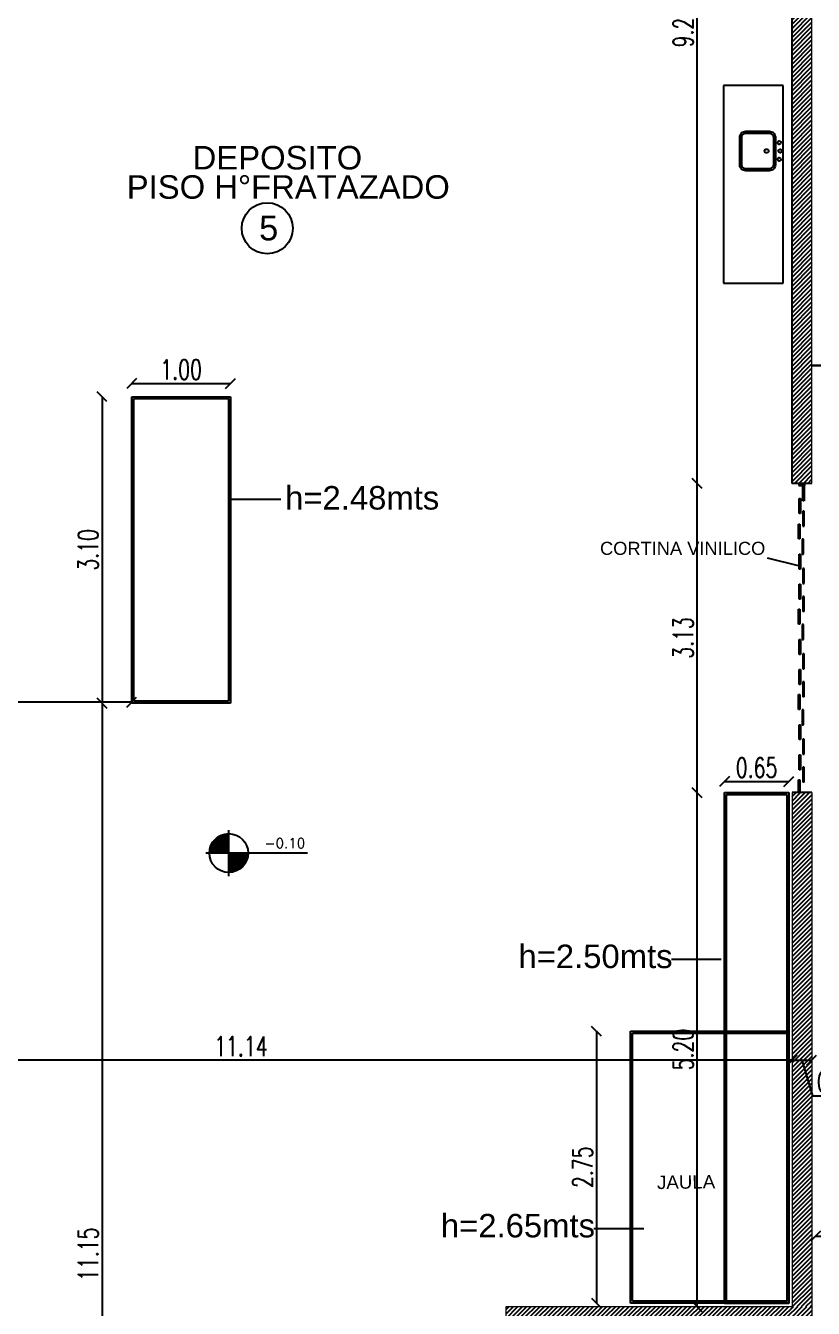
# Model space of a CAD drawing. Header units: millimetres. Extents: x 2448 to 2576, y 1154 to 1321.
# Drawn here: x 2495.67 to 2503.63, y 1290.75 to 1303.73 of the extents above; entities that cross this region are included whole.
import ezdxf

# ---------------------------------------------------------------- set-up
doc = ezdxf.new("R2010")
doc.units = ezdxf.units.MM
for name, pattern in [('ACAD_ISO02W100', [15, 12, -3]), ('HIDDEN', [0.375, 0.25, -0.125]), ('X-REF T19$0$ACAD_ISO02W100', [15, 12, -3]), ('X-REF T19$0$HIDDEN', [0.375, 0.25, -0.125])]:
    doc.linetypes.add(name, pattern=pattern)
for name, color, linetype in [('COTAS', 7, 'Continuous'), ('E-GENERAL', 8, 'Continuous'), ('E-GONDOLAS', 2, 'Continuous'), ('E-MOBILIARIO', 1, 'Continuous'), ('X-REF T19$0$A-CORTINAS', 8, 'Continuous'), ('X-REF T19$0$A-HATCH', 8, 'Continuous'), ('X-REF T19$0$A-MAMPOSTERIA', 5, 'Continuous'), ('X-REF T19$0$A-PROYECCION', 1, 'Continuous'), ('X-REF T19$0$E-GENERAL', 8, 'Continuous')]:
    doc.layers.add(name, color=color, linetype=linetype)
doc.styles.add('Arial', font='arial.ttf', dxfattribs={"height": 0.25})
doc.styles.add('COTAS', font='ROMANS.shx', dxfattribs={"width": 0.7})
doc.styles.add('ROMAND', font='romand', dxfattribs={"height": 0.15})
doc.styles.get("Standard").update_dxf_attribs({"font": 'arial.ttf'})
doc.dimstyles.new('COTA-I-N-2-85', dxfattribs={"dimscale": 0, "dimtxt": 0.2, "dimasz": 0.1, "dimexe": 0, "dimexo": 0, "dimgap": 0.04, "dimtad": 1, "dimzin": 1, "dimdsep": 46, "dimtxsty": 'COTAS', "dimblk": 'OBLIQUE', "dimcen": 0.1, "dimse1": 1, "dimse2": 1, "dimclrd": 256, "dimclre": 256, "dimclrt": 256, "dimadec": 0, "dimazin": 0, "dimtfac": 1, "dimtmove": 1, "dimatfit": 3, "dimldrblk": 'OBLIQUE', "dimfxl": 1, "dimtvp": -0.8, "dimtolj": 1, "dimtzin": 0, "dimarcsym": 0})

# ---------------------------------------------------------------- blocks, each defined once
blk = doc.blocks.new('X-REF T19$0$TOPSY 19')
at = {"layer": 'X-REF T19$0$A-MAMPOSTERIA', "lineweight": 13}
for p, q in [((11.541, -6.497), (11.54, -18.942)), ((11.342, -22.07), (11.342, -27.268)), ((11.541, -22.07), (11.541, -29.971)), ((8.451, -29.32), (8.451, -27.268)), ((8.451, -27.268), (11.342, -27.268))]:
    blk.add_line(p, q, dxfattribs=at)
at = {"layer": 'X-REF T19$0$A-MAMPOSTERIA', "linetype": 'X-REF T19$0$ACAD_ISO02W100'}
for p, q in [((11.342, -18.942), (11.342, -6.696)), ((11.342, -18.942), (11.342, -18.342)), ((11.541, -18.942), (11.342, -18.942)), ((11.541, -22.07), (11.342, -22.07))]:
    blk.add_line(p, q, dxfattribs=at)
blk = doc.blocks.new('X-REF T19')
at = {"layer": 'X-REF T19$0$A-HATCH'}
h = blk.add_hatch(dxfattribs=at)
h.set_pattern_fill('ANSI31', color=256, scale=0.01, style=0)
h.paths.add_polyline_path([(264.242, 189.697), (264.242, 189.896), (269.201, 189.896), (269.2, 177.451), (269.002, 177.451), (269.002, 189.697)])
h = blk.add_hatch(dxfattribs=at)
h.set_pattern_fill('ANSI31', color=256, scale=0.01, style=0)
h.paths.add_polyline_path([(269.002, 169.125), (269.002, 174.322), (269.201, 174.322), (269.201, 169.125)])
h = blk.add_hatch(dxfattribs=at)
h.set_pattern_fill('ANSI31', color=256, scale=0.01, style=0)
h.set_pattern_definition([(45, (32.33662, 0), (-0.0224506403, 0.0224506403), [])])
h.paths.add_polyline_path([(263.135, 166.422), (263.135, 167.073), (266.112, 167.073), (266.112, 169.125), (269.201, 169.125), (269.201, 166.422), (269.002, 166.422), (269.002, 167.423), (267.464, 167.423), (267.464, 167.523), (267.815, 167.523), (267.815, 167.658), (267.914, 167.658), (267.914, 167.523), (269.002, 167.523), (269.002, 169.026), (267.914, 169.026), (267.914, 168.281), (267.815, 168.281), (267.815, 169.026), (266.211, 169.026), (266.211, 167.523), (266.459, 167.523), (266.459, 167.423), (266.206, 167.423), (266.206, 166.422), (266.106, 166.422), (266.106, 166.973), (263.235, 166.973), (263.235, 166.422)])
at = {"layer": 'X-REF T19$0$A-CORTINAS'}
for p, q in [((269.071, 177.451), (269.131, 177.451)), ((269.071, 177.451), (269.071, 177.431)), ((269.071, 177.431), (269.131, 177.431)), ((269.071, 177.431), (269.131, 177.431)), ((269.111, 177.276), (269.111, 177.427)), ((269.111, 177.427), (269.125, 177.427)), ((269.125, 177.427), (269.125, 177.276)), ((269.131, 177.431), (269.131, 177.451)), ((269.075, 177.148), (269.075, 177.299)), ((269.075, 177.299), (269.089, 177.299)), ((269.089, 177.299), (269.089, 177.148)), ((269.125, 177.276), (269.111, 177.276)), ((269.089, 177.148), (269.075, 177.148)), ((269.125, 177.17), (269.111, 177.17)), ((269.111, 177.17), (269.111, 177.018)), ((269.125, 177.018), (269.125, 177.17)), ((269.069, 176.889), (269.069, 177.04)), ((269.069, 177.04), (269.082, 177.04)), ((269.082, 177.04), (269.082, 176.889)), ((269.111, 177.018), (269.125, 177.018)), ((269.082, 176.889), (269.069, 176.889)), ((269.119, 176.887), (269.105, 176.887)), ((269.105, 176.887), (269.105, 176.735)), ((269.119, 176.735), (269.119, 176.887)), ((269.075, 176.584), (269.075, 176.735)), ((269.075, 176.735), (269.089, 176.735)), ((269.089, 176.735), (269.089, 176.584)), ((269.105, 176.735), (269.119, 176.735)), ((269.089, 176.584), (269.075, 176.584)), ((269.125, 176.589), (269.111, 176.589)), ((269.111, 176.589), (269.111, 176.438)), ((269.125, 176.438), (269.125, 176.589)), ((269.075, 176.279), (269.075, 176.43)), ((269.075, 176.43), (269.089, 176.43)), ((269.089, 176.43), (269.089, 176.279)), ((269.111, 176.438), (269.125, 176.438)), ((269.089, 176.279), (269.075, 176.279)), ((269.125, 176.307), (269.111, 176.307)), ((269.111, 176.307), (269.111, 176.156)), ((269.125, 176.156), (269.125, 176.307)), ((269.069, 176.026), (269.069, 176.178)), ((269.069, 176.178), (269.082, 176.178)), ((269.082, 176.178), (269.082, 176.026)), ((269.082, 176.026), (269.069, 176.026)), ((269.119, 176.024), (269.105, 176.024)), ((269.105, 176.024), (269.105, 175.873)), ((269.119, 175.873), (269.119, 176.024)), ((269.075, 175.721), (269.075, 175.873)), ((269.075, 175.873), (269.089, 175.873)), ((269.089, 175.873), (269.089, 175.721)), ((269.105, 175.873), (269.119, 175.873)), ((269.089, 175.721), (269.075, 175.721)), ((269.125, 175.726), (269.111, 175.726)), ((269.111, 175.726), (269.111, 175.575)), ((269.125, 175.575), (269.125, 175.726)), ((269.075, 175.416), (269.075, 175.568)), ((269.075, 175.568), (269.089, 175.568)), ((269.089, 175.568), (269.089, 175.416)), ((269.111, 175.575), (269.125, 175.575)), ((269.089, 175.416), (269.075, 175.416)), ((269.125, 175.444), (269.111, 175.444)), ((269.111, 175.444), (269.111, 175.293)), ((269.125, 175.293), (269.125, 175.444)), ((269.069, 175.164), (269.069, 175.315)), ((269.069, 175.315), (269.082, 175.315)), ((269.082, 175.315), (269.082, 175.164)), ((269.082, 175.164), (269.069, 175.164)), ((269.119, 175.161), (269.105, 175.161)), ((269.105, 175.161), (269.105, 175.01)), ((269.119, 175.01), (269.119, 175.161)), ((269.075, 174.859), (269.075, 175.01)), ((269.075, 175.01), (269.089, 175.01)), ((269.089, 175.01), (269.089, 174.859)), ((269.105, 175.01), (269.119, 175.01)), ((269.089, 174.859), (269.075, 174.859)), ((269.125, 174.864), (269.111, 174.864)), ((269.111, 174.864), (269.111, 174.712)), ((269.125, 174.712), (269.125, 174.864)), ((269.075, 174.554), (269.075, 174.705)), ((269.075, 174.705), (269.089, 174.705)), ((269.089, 174.705), (269.089, 174.554)), ((269.111, 174.712), (269.125, 174.712)), ((269.089, 174.554), (269.075, 174.554)), ((269.125, 174.582), (269.111, 174.582)), ((269.111, 174.582), (269.111, 174.43)), ((269.125, 174.43), (269.125, 174.582)), ((269.069, 174.322), (269.069, 174.452)), ((269.069, 174.452), (269.082, 174.452)), ((269.082, 174.452), (269.082, 174.322))]:
    blk.add_line(p, q, dxfattribs=at)
at = {"layer": 'X-REF T19$0$A-PROYECCION', "linetype": 'X-REF T19$0$HIDDEN'}
blk.add_line((269.2, 178.645), (279.631, 178.645), dxfattribs=at)
at = {"layer": 'X-REF T19$0$E-GENERAL', "linetype": 'X-REF T19$0$ACAD_ISO02W100'}
for p, q in [((269.125, 176.156), (269.111, 176.156)), ((269.125, 175.293), (269.111, 175.293)), ((269.125, 174.43), (269.111, 174.43))]:
    blk.add_line(p, q, dxfattribs=at)
at = {"linetype": 'X-REF T19$0$ACAD_ISO02W100'}
blk.add_blockref('X-REF T19$0$TOPSY 19', (257.66, 196.393), dxfattribs=at)
blk = doc.blocks.new('PILE2')
at = {"layer": 'E-MOBILIARIO'}
for points in [[(0.189, -0.101), (0.189, -0.341, -0.414214), (0.129, -0.401), (-0.151, -0.401, -0.414214), (-0.211, -0.341), (-0.211, -0.101, -0.414214), (-0.151, -0.041), (0.129, -0.041, -0.414214)], [(0.129, -0.381), (-0.151, -0.381, -0.414214), (-0.191, -0.341), (-0.191, -0.101, -0.414214), (-0.151, -0.061), (0.129, -0.061, -0.414214), (0.169, -0.101), (0.169, -0.341, -0.414214)]]:
    blk.add_lwpolyline(points, format="xyb", close=True, dxfattribs=at)
for centre, radius in [((-0.096, -0.002), 0.0177), ((-0.011, 0.006), 0.0177), ((0.074, -0.002), 0.0177), ((-0.011, -0.13), 0.02)]:
    blk.add_circle(centre, radius, dxfattribs=at)
blk = doc.blocks.new('_Oblique')
at = {"color": 0, "linetype": 'ByBlock', "lineweight": -2}
blk.add_line((-0.5, -0.5), (0.5, 0.5), dxfattribs=at)
blk = doc.blocks.new('*D234')
at = {"layer": 'COTAS', "linetype": 'ACAD_ISO02W100', "lineweight": -2, "transparency": 16777216}
blk.add_line((2503.416, 1293.265), (2492.273, 1293.265), dxfattribs=at)
at = {"layer": 'DEFPOINTS', "color": 0, "linetype": 'ACAD_ISO02W100', "transparency": 16777216}
for p in [(2492.273, 1299.699), (2503.416, 1299.699), (2492.273, 1293.265)]:
    blk.add_point(p, dxfattribs=at)
at = {"layer": 'COTAS', "linetype": 'ACAD_ISO02W100', "lineweight": -2, "transparency": 16777216, "xscale": 0.1, "yscale": 0.1, "zscale": 0.1, "rotation": 180}
blk.add_blockref('_Oblique', (2492.273, 1293.265), dxfattribs=at)
at = {"layer": 'COTAS', "linetype": 'ACAD_ISO02W100', "lineweight": -2, "transparency": 16777216, "xscale": 0.1, "yscale": 0.1, "zscale": 0.1}
blk.add_blockref('_Oblique', (2503.416, 1293.265), dxfattribs=at)
at = {"layer": 'COTAS', "linetype": 'ACAD_ISO02W100', "transparency": 16777216, "insert": (2497.844, 1293.405), "char_height": 0.2, "attachment_point": 5, "style": 'COTAS'}
blk.add_mtext('\\A1;11.14', dxfattribs=at)
blk = doc.blocks.new('*D235')
at = {"layer": 'COTAS', "linetype": 'ACAD_ISO02W100', "lineweight": -2, "transparency": 16777216}
for p, q in [((2503.416, 1293.265), (2503.615, 1293.265)), ((2503.515, 1293.265), (2503.623, 1292.905)), ((2503.623, 1292.905), (2504.13, 1292.905))]:
    blk.add_line(p, q, dxfattribs=at)
at = {"layer": 'DEFPOINTS', "color": 0, "linetype": 'ACAD_ISO02W100', "transparency": 16777216}
for p in [(2503.416, 1293.265), (2503.615, 1293.265), (2503.615, 1293.265)]:
    blk.add_point(p, dxfattribs=at)
at = {"layer": 'COTAS', "linetype": 'ACAD_ISO02W100', "lineweight": -2, "transparency": 16777216, "xscale": 0.1, "yscale": 0.1, "zscale": 0.1, "rotation": 180}
blk.add_blockref('_Oblique', (2503.416, 1293.265), dxfattribs=at)
at = {"layer": 'COTAS', "linetype": 'ACAD_ISO02W100', "lineweight": -2, "transparency": 16777216, "xscale": 0.1, "yscale": 0.1, "zscale": 0.1}
blk.add_blockref('_Oblique', (2503.615, 1293.265), dxfattribs=at)
at = {"layer": 'COTAS', "linetype": 'ACAD_ISO02W100', "transparency": 16777216, "insert": (2503.877, 1293.045), "char_height": 0.2, "attachment_point": 5, "style": 'COTAS'}
blk.add_mtext('\\A1;0.20', dxfattribs=at)
blk = doc.blocks.new('*D237')
at = {"layer": 'COTAS', "linetype": 'ACAD_ISO02W100', "lineweight": -2, "transparency": 16777216}
blk.add_line((2502.456, 1290.773), (2502.456, 1295.971), dxfattribs=at)
at = {"layer": 'DEFPOINTS', "color": 0, "linetype": 'ACAD_ISO02W100', "transparency": 16777216}
for p in [(2502.456, 1295.971), (2503.515, 1295.971), (2503.416, 1290.773)]:
    blk.add_point(p, dxfattribs=at)
at = {"layer": 'COTAS', "linetype": 'ACAD_ISO02W100', "lineweight": -2, "transparency": 16777216, "xscale": 0.1, "yscale": 0.1, "zscale": 0.1}
for p, rotation in [((2502.456, 1295.971), 90), ((2502.456, 1290.773), 270)]:
    blk.add_blockref('_Oblique', p, dxfattribs=dict(at, rotation=rotation))
at = {"layer": 'COTAS', "linetype": 'ACAD_ISO02W100', "transparency": 16777216, "insert": (2502.316, 1293.372), "char_height": 0.2, "attachment_point": 5, "rotation": 90, "style": 'COTAS'}
blk.add_mtext('\\A1;5.20', dxfattribs=at)
blk = doc.blocks.new('*D238')
at = {"layer": 'COTAS', "linetype": 'ACAD_ISO02W100', "lineweight": -2, "transparency": 16777216}
blk.add_line((2502.456, 1295.971), (2502.456, 1299.099), dxfattribs=at)
at = {"layer": 'DEFPOINTS', "color": 0, "linetype": 'ACAD_ISO02W100', "transparency": 16777216}
for p in [(2502.456, 1299.099), (2503.515, 1299.099), (2503.515, 1295.971)]:
    blk.add_point(p, dxfattribs=at)
at = {"layer": 'COTAS', "linetype": 'ACAD_ISO02W100', "lineweight": -2, "transparency": 16777216, "xscale": 0.1, "yscale": 0.1, "zscale": 0.1}
for p, rotation in [((2502.456, 1299.099), 90), ((2502.456, 1295.971), 270)]:
    blk.add_blockref('_Oblique', p, dxfattribs=dict(at, rotation=rotation))
at = {"layer": 'COTAS', "linetype": 'ACAD_ISO02W100', "transparency": 16777216, "insert": (2502.316, 1297.535), "char_height": 0.2, "attachment_point": 5, "rotation": 90, "style": 'COTAS'}
blk.add_mtext('\\A1;3.13', dxfattribs=at)
blk = doc.blocks.new('*D239')
at = {"layer": 'COTAS', "linetype": 'ACAD_ISO02W100', "lineweight": -2, "transparency": 16777216}
blk.add_line((2502.456, 1299.099), (2502.456, 1308.339), dxfattribs=at)
at = {"layer": 'DEFPOINTS', "color": 0, "linetype": 'ACAD_ISO02W100', "transparency": 16777216}
for p in [(2502.456, 1308.339), (2503.366, 1308.339), (2503.515, 1299.099)]:
    blk.add_point(p, dxfattribs=at)
at = {"layer": 'COTAS', "linetype": 'ACAD_ISO02W100', "lineweight": -2, "transparency": 16777216, "xscale": 0.1, "yscale": 0.1, "zscale": 0.1}
for p, rotation in [((2502.456, 1308.339), 90), ((2502.456, 1299.099), 270)]:
    blk.add_blockref('_Oblique', p, dxfattribs=dict(at, rotation=rotation))
at = {"layer": 'COTAS', "linetype": 'ACAD_ISO02W100', "transparency": 16777216, "insert": (2502.316, 1303.719), "char_height": 0.2, "attachment_point": 5, "rotation": 90, "style": 'COTAS'}
blk.add_mtext('\\A1;9.24', dxfattribs=at)
blk = doc.blocks.new('*D262')
at = {"layer": 'COTAS', "linetype": 'ACAD_ISO02W100', "lineweight": -2, "transparency": 16777216}
blk.add_line((2503.654, 1291.485), (2504.402, 1291.485), dxfattribs=at)
at = {"layer": 'DEFPOINTS', "color": 0, "linetype": 'ACAD_ISO02W100', "transparency": 16777216}
for p in [(2503.654, 1291.778), (2504.402, 1291.778), (2504.402, 1291.485)]:
    blk.add_point(p, dxfattribs=at)
at = {"layer": 'COTAS', "linetype": 'ACAD_ISO02W100', "lineweight": -2, "transparency": 16777216, "xscale": 0.1, "yscale": 0.1, "zscale": 0.1, "rotation": 180}
blk.add_blockref('_Oblique', (2503.654, 1291.485), dxfattribs=at)
at = {"layer": 'COTAS', "linetype": 'ACAD_ISO02W100', "lineweight": -2, "transparency": 16777216, "xscale": 0.1, "yscale": 0.1, "zscale": 0.1}
blk.add_blockref('_Oblique', (2504.402, 1291.485), dxfattribs=at)
at = {"layer": 'COTAS', "linetype": 'ACAD_ISO02W100', "transparency": 16777216, "insert": (2504.028, 1291.625), "char_height": 0.2, "attachment_point": 5, "style": 'COTAS'}
blk.add_mtext('\\A1;0.75', dxfattribs=at)
blk = doc.blocks.new('Niv3-d')
at = {"color": 0, "const_width": 19.6}
for points in [[(0, 9.8, 0.414214), (-9.8, 0, 0.414214)], [(0, -9.8, 0.414214), (9.8, 0, 0.414214)]]:
    blk.add_lwpolyline(points, format="xyb", dxfattribs=at)
at = {"color": 0}
for points in [[(0, -23.3), (0, 23.3)], [(19.6, 0), (-23.3, 0)], [(79.8, 0), (19.6, 0)]]:
    blk.add_lwpolyline(points, dxfattribs=at)
blk.add_circle((0, 0), 19.6, dxfattribs=at)
blk.add_point((0, 0), dxfattribs=at)
at = {"color": 0, "style": 'ROMAND'}
blk.add_attdef('NIV5', (31.1, 5), '', height=10, dxfattribs=at)
blk = doc.blocks.new('*D248')
at = {"layer": 'COTAS', "linetype": 'ACAD_ISO02W100', "lineweight": -2, "transparency": 16777216}
blk.add_line((2496.74, 1300.11), (2497.74, 1300.11), dxfattribs=at)
at = {"layer": 'DEFPOINTS', "color": 0, "linetype": 'ACAD_ISO02W100', "transparency": 16777216}
for p in [(2497.74, 1300.11), (2496.74, 1299.976), (2497.74, 1299.976)]:
    blk.add_point(p, dxfattribs=at)
at = {"layer": 'COTAS', "linetype": 'ACAD_ISO02W100', "lineweight": -2, "transparency": 16777216, "xscale": 0.1, "yscale": 0.1, "zscale": 0.1, "rotation": 180}
blk.add_blockref('_Oblique', (2496.74, 1300.11), dxfattribs=at)
at = {"layer": 'COTAS', "linetype": 'ACAD_ISO02W100', "lineweight": -2, "transparency": 16777216, "xscale": 0.1, "yscale": 0.1, "zscale": 0.1}
blk.add_blockref('_Oblique', (2497.74, 1300.11), dxfattribs=at)
at = {"layer": 'COTAS', "linetype": 'ACAD_ISO02W100', "transparency": 16777216, "insert": (2497.24, 1300.25), "char_height": 0.2, "attachment_point": 5, "style": 'COTAS'}
blk.add_mtext('\\A1;1.00', dxfattribs=at)
blk = doc.blocks.new('*D249')
at = {"layer": 'COTAS', "linetype": 'ACAD_ISO02W100', "lineweight": -2, "transparency": 16777216}
blk.add_line((2496.44, 1299.976), (2496.44, 1296.876), dxfattribs=at)
at = {"layer": 'DEFPOINTS', "color": 0, "linetype": 'ACAD_ISO02W100', "transparency": 16777216}
for p in [(2496.74, 1299.976), (2496.44, 1296.876), (2496.74, 1296.876)]:
    blk.add_point(p, dxfattribs=at)
at = {"layer": 'COTAS', "linetype": 'ACAD_ISO02W100', "lineweight": -2, "transparency": 16777216, "xscale": 0.1, "yscale": 0.1, "zscale": 0.1}
for p, rotation in [((2496.44, 1299.976), 90), ((2496.44, 1296.876), 270)]:
    blk.add_blockref('_Oblique', p, dxfattribs=dict(at, rotation=rotation))
at = {"layer": 'COTAS', "linetype": 'ACAD_ISO02W100', "transparency": 16777216, "insert": (2496.3, 1298.426), "char_height": 0.2, "attachment_point": 5, "rotation": 90, "style": 'COTAS'}
blk.add_mtext('\\A1;3.10', dxfattribs=at)
blk = doc.blocks.new('*D182')
at = {"layer": 'COTAS', "linetype": 'ACAD_ISO02W100', "lineweight": -2, "transparency": 16777216}
blk.add_line((2496.74, 1296.887), (2492.273, 1296.887), dxfattribs=at)
at = {"layer": 'DEFPOINTS', "color": 0, "linetype": 'ACAD_ISO02W100', "transparency": 16777216}
for p in [(2492.273, 1296.887), (2492.273, 1296.876), (2496.74, 1296.876)]:
    blk.add_point(p, dxfattribs=at)
at = {"layer": 'COTAS', "linetype": 'ACAD_ISO02W100', "lineweight": -2, "transparency": 16777216, "xscale": 0.1, "yscale": 0.1, "zscale": 0.1, "rotation": 180}
blk.add_blockref('_Oblique', (2492.273, 1296.887), dxfattribs=at)
at = {"layer": 'COTAS', "linetype": 'ACAD_ISO02W100', "lineweight": -2, "transparency": 16777216, "xscale": 0.1, "yscale": 0.1, "zscale": 0.1}
blk.add_blockref('_Oblique', (2496.74, 1296.887), dxfattribs=at)
at = {"layer": 'COTAS', "linetype": 'ACAD_ISO02W100', "transparency": 16777216, "insert": (2494.506, 1297.027), "char_height": 0.2, "attachment_point": 5, "style": 'COTAS'}
blk.add_mtext('\\A1;4.47', dxfattribs=at)
blk = doc.blocks.new('*D183')
at = {"layer": 'COTAS', "linetype": 'ACAD_ISO02W100', "lineweight": -2, "transparency": 16777216}
blk.add_line((2496.44, 1296.876), (2496.44, 1285.729), dxfattribs=at)
at = {"layer": 'DEFPOINTS', "color": 0, "linetype": 'ACAD_ISO02W100', "transparency": 16777216}
for p in [(2496.74, 1296.876), (2496.44, 1285.729), (2496.927, 1285.729)]:
    blk.add_point(p, dxfattribs=at)
at = {"layer": 'COTAS', "linetype": 'ACAD_ISO02W100', "lineweight": -2, "transparency": 16777216, "xscale": 0.1, "yscale": 0.1, "zscale": 0.1}
for p, rotation in [((2496.44, 1296.876), 90), ((2496.44, 1285.729), 270)]:
    blk.add_blockref('_Oblique', p, dxfattribs=dict(at, rotation=rotation))
at = {"layer": 'COTAS', "linetype": 'ACAD_ISO02W100', "transparency": 16777216, "insert": (2496.3, 1291.302), "char_height": 0.2, "attachment_point": 5, "rotation": 90, "style": 'COTAS'}
blk.add_mtext('\\A1;11.15', dxfattribs=at)
blk = doc.blocks.new('*D250')
at = {"layer": 'COTAS', "linetype": 'ACAD_ISO02W100', "lineweight": -2, "transparency": 16777216}
blk.add_line((2502.733, 1296.084), (2503.383, 1296.084), dxfattribs=at)
at = {"layer": 'DEFPOINTS', "color": 0, "linetype": 'ACAD_ISO02W100', "transparency": 16777216}
for p in [(2503.383, 1296.084), (2502.733, 1295.973), (2503.383, 1295.973)]:
    blk.add_point(p, dxfattribs=at)
at = {"layer": 'COTAS', "linetype": 'ACAD_ISO02W100', "lineweight": -2, "transparency": 16777216, "xscale": 0.1, "yscale": 0.1, "zscale": 0.1, "rotation": 180}
blk.add_blockref('_Oblique', (2502.733, 1296.084), dxfattribs=at)
at = {"layer": 'COTAS', "linetype": 'ACAD_ISO02W100', "lineweight": -2, "transparency": 16777216, "xscale": 0.1, "yscale": 0.1, "zscale": 0.1}
blk.add_blockref('_Oblique', (2503.383, 1296.084), dxfattribs=at)
at = {"layer": 'COTAS', "linetype": 'ACAD_ISO02W100', "transparency": 16777216, "insert": (2503.058, 1296.224), "char_height": 0.2, "attachment_point": 5, "style": 'COTAS'}
blk.add_mtext('\\A1;0.65', dxfattribs=at)
blk = doc.blocks.new('*D251')
at = {"layer": 'COTAS', "linetype": 'ACAD_ISO02W100', "lineweight": -2, "transparency": 16777216}
blk.add_line((2501.439, 1293.557), (2501.439, 1290.807), dxfattribs=at)
at = {"layer": 'DEFPOINTS', "color": 0, "linetype": 'ACAD_ISO02W100', "transparency": 16777216}
for p in [(2501.784, 1293.557), (2501.439, 1290.807), (2501.784, 1290.807)]:
    blk.add_point(p, dxfattribs=at)
at = {"layer": 'COTAS', "linetype": 'ACAD_ISO02W100', "lineweight": -2, "transparency": 16777216, "xscale": 0.1, "yscale": 0.1, "zscale": 0.1}
for p, rotation in [((2501.439, 1293.557), 90), ((2501.439, 1290.807), 270)]:
    blk.add_blockref('_Oblique', p, dxfattribs=dict(at, rotation=rotation))
at = {"layer": 'COTAS', "linetype": 'ACAD_ISO02W100', "transparency": 16777216, "insert": (2501.299, 1292.182), "char_height": 0.2, "attachment_point": 5, "rotation": 90, "style": 'COTAS'}
blk.add_mtext('\\A1;2.75', dxfattribs=at)

msp = doc.modelspace()

# ---------------------------------------------------------------- linework, layer by layer
at = {"linetype": 'HIDDEN'}
msp.add_line((2503.614, 1300.294), (2514.045, 1300.294), dxfattribs=at)
at = {"linetype": 'ACAD_ISO02W100'}
for p, q in [((2498.247, 1298.935), (2497.74, 1298.935)), ((2503.165, 1298.347), (2503.478, 1298.27)), ((2502.197, 1294.288), (2502.701, 1294.288)), ((2501.439, 1292.182), (2501.439, 1291.536)), ((2501.413, 1291.563), (2501.917, 1291.563))]:
    msp.add_line(p, q, dxfattribs=at)
msp.add_circle((2498.11, 1301.679), 0.258)
at = {"layer": 'E-GENERAL', "linetype": 'ACAD_ISO02W100'}
for p, q in [((2503.325, 1303.123), (2502.725, 1303.123)), ((2502.725, 1303.123), (2502.725, 1301.123)), ((2503.325, 1301.123), (2503.325, 1303.123)), ((2502.725, 1301.123), (2503.325, 1301.123)), ((2501.784, 1290.807), (2501.784, 1293.557)), ((2501.784, 1293.557), (2503.363, 1293.557)), ((2501.804, 1290.827), (2501.804, 1293.537)), ((2501.804, 1293.537), (2503.364, 1293.537)), ((2503.364, 1290.827), (2501.804, 1290.827)), ((2503.384, 1290.807), (2501.784, 1290.807))]:
    msp.add_line(p, q, dxfattribs=at)
at = {"layer": 'E-GONDOLAS', "linetype": 'ACAD_ISO02W100'}
for p, q in [((2496.74, 1299.976), (2497.74, 1299.976)), ((2496.74, 1296.876), (2496.74, 1299.976)), ((2496.76, 1299.956), (2497.72, 1299.956)), ((2496.76, 1296.896), (2496.76, 1299.956)), ((2497.72, 1299.956), (2497.72, 1296.896)), ((2497.74, 1299.976), (2497.74, 1296.876)), ((2497.74, 1296.876), (2496.74, 1296.876)), ((2497.72, 1296.896), (2496.76, 1296.896)), ((2502.733, 1295.973), (2503.383, 1295.973)), ((2502.733, 1290.805), (2502.733, 1295.973)), ((2502.753, 1295.953), (2503.363, 1295.953)), ((2502.753, 1290.825), (2502.753, 1295.953)), ((2503.363, 1295.953), (2503.363, 1290.825)), ((2503.383, 1295.973), (2503.383, 1290.805)), ((2503.363, 1290.825), (2502.753, 1290.825)), ((2503.383, 1290.805), (2502.733, 1290.805))]:
    msp.add_line(p, q, dxfattribs=at)

# ---------------------------------------------------------------- block references
msp.add_blockref('X-REF T19', (2234.414, 1121.648))
ref = msp.add_blockref('Niv3-d', (2497.721, 1295.36), dxfattribs=dict(xscale=0.009999999999763531, yscale=0.009999999999763531, zscale=0.009999999999763531))
ref.add_attrib('NIV5', '-0.10', (2498.083, 1295.41), dxfattribs={"color": 0, "height": 0.1, "style": 'ROMAND'})
at = {"layer": 'E-MOBILIARIO', "rotation": 270}
msp.add_blockref('PILE2', (2503.289, 1302.45), dxfattribs=at)

# ---------------------------------------------------------------- texts
at = {"style": 'Arial'}
msp.add_text('CORTINA VINILICO', height=0.1321, dxfattribs=at).set_placement((2501.475, 1298.376))
msp.add_text('JAULA', height=0.1353, rotation=0.7731, dxfattribs=at).set_placement((2502.052, 1291.961))
at = {"char_height": 0.23751, "attachment_point": 1}
for s, insert, width in [('{\\fArial|b0|i0|c0|p34;DEPOSITO}', (2497.356, 1302.512), 2.19256), ('{\\fArial|b0|i0|c0|p34;PISO H°FRATAZADO}', (2496.69, 1302.216), 3.58501), ('{\\fArial|b0|i0|c0|p34;h=2.48mts}', (2498.291, 1299.072), 3.34655), ('{\\fArial|b0|i0|c0|p34;h=2.50mts}', (2500.65, 1294.434), 3.34655), ('{\\fArial|b0|i0|c0|p34;h=2.65mts}', (2499.866, 1291.71), 3.34655)]:
    msp.add_mtext(s, dxfattribs=dict(at, insert=insert, width=width))
at = {"linetype": 'ByBlock', "ltscale": 3.05, "insert": (2498.028, 1301.807), "char_height": 0.25, "attachment_point": 1, "style": 'Arial'}
msp.add_mtext_dynamic_manual_height_columns('5', width=0.84734, gutter_width=1.25, heights=[0], dxfattribs=at)

# ---------------------------------------------------------------- dimensions: what is measured, and where the dimension line sits
at = {"layer": 'COTAS', "linetype": 'ACAD_ISO02W100'}
for base, p1, p2, picture, middle in [((2502.456, 1308.339), (2503.515, 1299.099), (2503.366, 1308.339), '*D239', (2502.316, 1303.719)), ((2496.44, 1296.876), (2496.74, 1299.976), (2496.74, 1296.876), '*D249', (2496.3, 1298.426)), ((2502.456, 1299.099), (2503.515, 1295.971), (2503.515, 1299.099), '*D238', (2502.316, 1297.535)), ((2496.44, 1285.729), (2496.74, 1296.876), (2496.927, 1285.729), '*D183', (2496.3, 1291.302)), ((2502.456, 1295.971), (2503.416, 1290.773), (2503.515, 1295.971), '*D237', (2502.316, 1293.372)), ((2501.439, 1290.807), (2501.784, 1293.557), (2501.784, 1290.807), '*D251', (2501.299, 1292.182))]:
    dim = msp.add_linear_dim(base=base, p1=p1, p2=p2, angle=90, dimstyle='COTA-I-N-2-85', override={"dimscale": 1}, dxfattribs=at)
    dim.commit()
    dim.dimension.update_dxf_attribs({"geometry": picture, "text_midpoint": middle})
for base, p1, p2, picture, middle in [((2497.74, 1300.11), (2496.74, 1299.976), (2497.74, 1299.976), '*D248', (2497.24, 1300.25)), ((2492.273, 1293.265), (2503.416, 1299.699), (2492.273, 1299.699), '*D234', (2497.844, 1293.405)), ((2492.273, 1296.887), (2496.74, 1296.876), (2492.273, 1296.876), '*D182', (2494.506, 1297.027)), ((2503.383, 1296.084), (2502.733, 1295.973), (2503.383, 1295.973), '*D250', (2503.058, 1296.224)), ((2503.615, 1293.265), (2503.416, 1293.265), (2503.615, 1293.265), '*D235', (2503.663, 1293.045)), ((2504.402, 1291.485), (2503.654, 1291.778), (2504.402, 1291.778), '*D262', (2504.028, 1291.625))]:
    dim = msp.add_linear_dim(base=base, p1=p1, p2=p2, dimstyle='COTA-I-N-2-85', override={"dimscale": 1}, dxfattribs=at)
    dim.commit()
    dim.dimension.update_dxf_attribs({"geometry": picture, "text_midpoint": middle})

doc.saveas('drawing.dxf')
